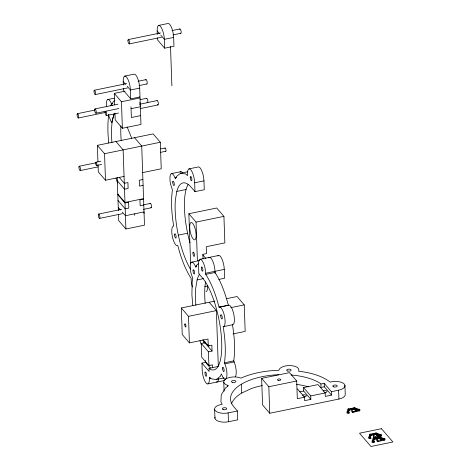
<?xml version="1.0" encoding="UTF-8"?>
<svg xmlns="http://www.w3.org/2000/svg" width="470" height="470" viewBox="0 0 470 470"><rect width="100%" height="100%" fill="white"/><g stroke="black" fill="none" stroke-linecap="round" stroke-linejoin="round"><path stroke-width="0.7" d="M347.53 412.096L347.565 411.385M372.616 441.324L372.651 440.607M189.022 168.859L198.311 166.95A9.964 3.055 78.4 0 1 203.962 180.88L204.274 189.727L194.98 191.637L191.39 187.454A49.279 15.105 78.4 0 0 176.785 191.408L175.38 199.891A49.279 15.105 78.4 0 0 189.798 268.059L190.473 269.057M199.609 274.157A49.279 15.105 78.4 0 0 197.106 279.926L195.702 288.404A49.279 15.105 78.4 0 0 195.873 305.259M210.501 368.122L205.566 362.37L201.953 363.11L202.194 369.99A9.964 3.055 78.4 0 0 206.089 383.015A9.964 3.055 78.4 0 0 209.373 378.35L209.332 377.187L211.242 378.814L216.206 379.56L220.336 376.353L221.388 373.926L221.817 374.984A9.964 3.055 78.4 0 0 226.611 377.457A9.964 3.055 78.4 0 0 224.871 363.851L224.443 362.787C226.158 350.837 225.089 338.576 223.18 326.703L223.573 326.597A9.964 3.055 78.4 0 0 224.466 316.046A9.964 3.055 78.4 0 0 219.449 307.098L219.055 307.204C216.041 295.8 212.158 284.344 205.743 274.38L205.701 273.217A9.964 3.055 78.4 0 0 201.8 260.192A9.964 3.055 78.4 0 0 198.522 264.851L198.834 273.699L202.423 277.876A49.279 15.105 78.4 0 1 221.346 336.397A49.279 15.105 78.4 0 1 210.014 369.191L209.021 368.345L218.315 366.436L216.364 310.611L209.185 302.245M235.394 376.717A9.964 3.055 78.4 0 0 234.166 361.941L233.737 360.878C235.452 348.928 234.383 336.667 232.474 324.794L233.561 324.147L234.066 322.984A9.964 3.055 78.4 0 0 233.12 311.639A9.964 3.055 78.4 0 0 228.737 305.189L219.449 307.098M110.861 105.773L111.431 103.688A9.964 3.055 78.4 0 0 107.565 99.628A9.964 3.055 78.4 0 0 106.443 106.884M114.122 113.816L111.643 122.864L108.376 114.821M369.261 436.659L369.696 435.966M377.339 436.383L377.71 436.477M373.18 442.041L372.775 442.047M187.806 171.756L180.662 173.224L176.532 176.426L175.48 178.858L175.046 177.795A9.964 3.055 78.4 0 0 170.763 174.153A9.964 3.055 78.4 0 0 170.569 184.164L172.425 189.992C170.71 201.941 171.773 214.203 173.683 226.076L173.295 226.182A9.964 3.055 78.4 0 0 172.402 236.733A9.964 3.055 78.4 0 0 177.419 245.681L177.807 245.575C180.821 256.978 184.71 268.441 191.126 278.399L191.167 279.562A9.964 3.055 78.4 0 0 192.436 287.041M198.399 263.74L196.854 264.945L195.802 267.371L195.367 266.314A9.964 3.055 78.4 0 0 191.084 262.671A9.964 3.055 78.4 0 0 190.891 272.682L192.747 278.51L192.154 282.076L191.901 294.837L192.806 305.676M231.639 403.466A49.279 22.678 -2 0 1 241.745 393.026L251.056 388.684A49.279 22.678 -2 0 1 262.342 385.535M348.523 412.026A4.929 2.268 -2 0 1 349.586 410.328L350.514 409.893A4.929 2.268 -2 0 1 351.642 409.576M370.213 437.294A4.929 2.268 -2 0 1 371.277 435.602L372.211 435.167A4.929 2.268 -2 0 1 373.339 434.85M373.603 441.248A4.929 2.268 -2 0 1 374.666 439.55L375.601 439.115A4.929 2.268 -2 0 1 376.728 438.804M359.75 410.216A0.999 0.458 -2 0 1 359.303 410.927L352.382 412.349L351.666 411.514L351.572 408.859L354.362 408.289L355.079 409.123L355.138 410.892C356.906 410.715 355.15 410.181 355.872 411.091L356.483 410.615L355.767 409.781L357.212 409.482L357.94 410.663L358.557 410.539L357.829 409.358L357.365 409.317A4.929 2.268 -2 0 0 351.025 408.835A4.929 2.268 -2 0 0 348.793 411.708L349.181 413.007L348.252 413.201A0.999 0.458 -2 0 1 347.089 413.071A0.999 0.458 -2 0 1 347.119 412.513M357.97 410.275L356.483 410.615M379.472 435.919L380.254 435.813L380.242 435.467L379.061 434.586A4.929 2.268 -2 0 0 372.722 434.11A4.929 2.268 -2 0 0 370.489 436.977L370.877 438.281L369.949 438.475A0.999 0.458 -2 0 1 368.868 438.393A0.999 0.458 -2 0 1 368.68 437.893M219.055 307.204L228.737 305.189M158.696 25.409L167.99 23.5A9.964 3.055 78.4 0 1 173.642 37.43L173.947 46.272L164.659 48.181L157.479 39.821L157.403 37.782M128.292 39.568L160.558 32.941M172.032 30.579L179.916 28.964M129.209 43.904L161.474 37.271M172.948 34.915L180.833 33.294M173.642 37.43L164.347 39.339L160.758 35.156M124.756 76.081L134.044 74.172A9.964 3.055 78.4 0 1 139.696 88.102L140.007 96.943L130.713 98.853L123.534 90.493L123.463 88.448M94.347 90.24L126.618 83.613M138.086 81.251L145.976 79.636M95.263 94.57L127.535 87.943M139.002 85.587L146.893 83.965M114.674 104.857L114.275 93.383L124.996 91.18M139.696 88.102L130.407 90.011L127.264 86.351M107.842 99.505L114.275 98.183M112.865 103.394L111.431 103.688L112.248 105.697M114.275 93.383L121.454 101.749L140.042 97.93L140.965 124.456L122.382 128.275L115.203 119.915L114.98 113.458M94.999 108.911L117.947 104.193M140.172 99.628L146.628 98.3M77.438 113.664L94.646 110.127M95.915 113.241L118.863 108.529M139.655 104.258L147.545 102.636M147.786 102.519L157.109 100.604M78.355 117.999L105.603 112.4M140.659 115.614L131.365 117.523L131.06 108.682L140.348 106.772A9.964 3.055 78.4 0 0 139.843 102.425M106.396 115.544L118.587 113.035M140.095 108.617L158.026 104.933M97.948 161.839L97.372 145.347L153.126 133.891L160.305 142.257L161.233 168.789L142.651 172.602M97.372 145.347L104.552 153.714L160.305 142.257M95.921 162.232L100.909 161.204M160.816 148.896L165.099 148.015M79.277 166.233L95.768 162.843M96.609 165.481L101.596 164.453M160.793 152.292L165.787 151.27M80.194 170.563L98.118 166.885M98.048 164.706L98.3 171.879L105.48 180.239L124.062 176.42M142.892 179.481L139.273 180.227L139.478 186.12L143.097 185.38M171.456 173.618L180.75 171.709M175.046 177.795L176.479 177.501M194.98 191.637L194.674 182.789L203.962 180.88M176.785 191.408L186.079 189.498M143.556 198.645L124.973 202.464L117.794 194.098M143.573 199.133L139.96 199.879L140.166 205.772L143.779 205.032M98.671 214.044L121.618 209.332M143.844 204.761L150.3 203.439M99.587 218.38L122.535 213.662M143.327 209.391L151.217 207.769M190.614 263.758L188.864 213.733L216.746 208.004L223.926 216.364L224.848 242.896L206.265 246.715L206.506 253.594L202.887 254.335L203.052 258.923M118.493 214.173L118.722 220.63L125.901 228.99L144.484 225.171L141.723 146.076L134.543 137.71M188.864 213.733L196.043 222.093L223.926 216.364M178.312 235.135L187.606 233.226M200.05 259.287L218.632 255.469M191.778 262.131L199.644 260.515M195.367 266.314L196.801 266.02M205.701 273.217L224.284 269.398A9.964 3.055 78.4 0 0 221.787 258.647A9.964 3.055 78.4 0 0 217.939 256.009M205.743 274.38L215.037 272.471C221.446 282.435 225.336 293.891 228.35 305.294M197.106 279.926L203.539 278.604M218.879 279.415L224.595 278.24L224.284 269.398M204.779 286.606L207.634 286.019A9.964 3.055 78.4 0 1 206.107 291.588M212.058 351.078L204.879 342.718L201.266 343.458L208.445 351.824L212.058 351.078L211.853 345.186L208.239 345.926L207.999 339.052L189.416 342.871L182.237 334.505L181.308 307.973L214.908 301.07M226.34 298.72L237.068 296.517L244.247 304.883L245.17 331.415L233.02 333.912M181.308 307.973L188.488 316.339L216.364 310.611M230.664 307.674L244.247 304.883M223.18 326.703L232.862 324.688M201.266 343.458L201.748 357.218L208.927 365.578L212.54 364.838L212.64 367.605M224.443 362.787L233.737 360.878M224.871 363.851L234.166 361.941M209.373 378.35L210.801 378.056M216.206 379.56L224.067 377.945M207.846 383.92L224.284 380.541M344.927 385.259L345.233 394.101A9.964 4.588 -2 0 1 338.917 399.048L269.739 413.259L262.56 404.899L261.637 378.368L289.514 372.639L296.693 381.005L297.31 398.689L304.537 397.203L304.66 400.646L310.852 399.371L310.735 395.934L303.555 387.568L318.008 384.595L325.187 392.961L325.311 396.398L331.503 395.129L331.385 391.686L324.206 383.326L320.916 384.002L319.571 382.903A49.279 22.678 -2 0 0 291.095 374.978M261.637 378.368L268.817 386.728L296.693 381.005M299.543 391.857L303.673 391.005L310.852 399.371M331.503 395.129L324.323 386.763L321.034 387.439L320.916 384.002M331.385 391.686L338.612 390.206A9.964 4.588 -2 0 0 344.316 384.113A9.964 4.588 -2 0 0 331.432 381.84L330.21 382.092C321.216 375.283 309.607 372.54 298.562 371.206L298.761 370.607A9.964 4.588 -2 0 0 290.46 365.589A9.964 4.588 -2 0 0 279.08 369.731L278.875 370.331C265.967 370.66 252.79 372.839 240.957 378.127L239.935 377.774A9.964 4.588 -2 0 0 225.929 378.849A9.964 4.588 -2 0 0 227.427 385.259L228.449 385.612L225.629 387.821L221.27 394.771L220.9 401.897L222.175 404.288L220.953 404.541A9.964 4.588 -2 0 0 215.248 410.627A9.964 4.588 -2 0 0 228.132 412.901L237.421 410.991L237.732 419.839L228.438 421.743A9.964 4.588 -2 0 1 215.007 417.125M310.735 395.934L325.187 392.961M351.572 408.859L352.288 409.699L355.079 409.123M355.861 410.745L355.144 409.911L356.495 410.962M357.212 409.482L358.557 410.539M358.545 410.193L359.268 410.046A0.999 0.458 -2 0 0 359.844 409.435A0.999 0.458 -2 0 0 358.551 409.211L355.285 408.083A0.999 0.458 -2 0 0 354.456 407.584A0.999 0.458 -2 0 0 353.317 407.995L349.404 408.8A0.999 0.458 -2 0 0 348 408.912A0.999 0.458 -2 0 0 348.153 409.552L347.506 411.479A0.999 0.458 -2 0 0 346.936 412.09A0.999 0.458 -2 0 0 348.223 412.313L349.151 412.125M381.44 435.49A0.999 0.458 -2 0 1 380.994 436.201L374.079 437.623L373.362 436.789L373.268 434.133L376.053 433.563L376.776 434.397L376.834 436.166C378.656 436.037 376.77 435.39 377.569 436.36L378.18 435.89L377.457 435.055L378.902 434.756L379.637 435.937L378.902 434.756M373.268 434.133L373.985 434.973L376.776 434.397M378.191 436.236L377.469 435.396L376.852 435.526L377.569 436.36M378.914 435.103L379.537 434.973L380.254 435.813M380.242 435.467L380.964 435.32A0.999 0.458 -2 0 0 381.534 434.709A0.999 0.458 -2 0 0 380.248 434.48L376.981 433.358A0.999 0.458 -2 0 0 376.147 432.858A0.999 0.458 -2 0 0 375.013 433.27L371.094 434.074A0.999 0.458 -2 0 0 369.696 434.18A0.999 0.458 -2 0 0 369.849 434.826L369.197 436.753A0.999 0.458 -2 0 0 368.627 437.359A0.999 0.458 -2 0 0 369.919 437.588L370.848 437.4M378.18 435.89L379.607 435.555M384.654 439.362A0.999 0.458 -2 0 1 384.384 440.155L377.469 441.571L376.752 440.737L376.658 438.087L379.443 437.511L380.165 438.346L380.224 440.114C382.028 440.002 380.171 439.344 380.959 440.314L381.57 439.838L380.847 439.004L382.292 438.71L383.027 439.885L383.643 439.761L382.915 438.581L382.451 438.539A4.929 2.268 -2 0 0 376.112 438.058A4.929 2.268 -2 0 0 373.879 440.93L374.267 442.229L373.339 442.423A0.999 0.458 -2 0 1 371.993 441.959M376.658 438.087L377.375 438.921L380.165 438.346M381.581 440.184L380.859 439.35L380.242 439.474L380.959 440.314M382.292 438.71L383.643 439.761M383.632 439.415L384.354 439.268A0.999 0.458 -2 0 0 384.924 438.657A0.999 0.458 -2 0 0 383.637 438.434L380.371 437.306A0.999 0.458 -2 0 0 379.543 436.806A0.999 0.458 -2 0 0 378.403 437.223L374.49 438.022A0.999 0.458 -2 0 0 373.086 438.134A0.999 0.458 -2 0 0 373.239 438.774L372.587 440.701A0.999 0.458 -2 0 0 372.017 441.312A0.999 0.458 -2 0 0 373.309 441.536L374.238 441.348L374.267 442.229M381.57 439.838L382.997 439.509M380.383 438.252L380.9 438.31M180.662 173.224L185.621 173.965L187.536 175.592L187.495 174.429A9.964 3.055 78.4 0 1 190.773 169.764A9.964 3.055 78.4 0 1 194.674 182.789M164.659 48.181L164.347 39.339A9.964 3.055 78.4 0 0 160.446 26.314A9.964 3.055 78.4 0 0 157.168 30.979L159.412 33.593M139.144 96.885L140.042 97.93M130.713 98.853L130.407 90.011A9.964 3.055 78.4 0 0 126.506 76.986A9.964 3.055 78.4 0 0 123.228 81.651L125.467 84.259M357.224 409.828L357.94 410.663M382.304 439.051L383.027 439.885M376.84 435.185L377.557 436.019M380.23 439.133L380.947 439.967M355.156 410.251L355.872 411.091M373.879 440.93L374.238 441.348M348.822 412.589L349.181 413.007M370.519 437.864L370.877 438.281M115.955 141.529L123.134 149.895L125.901 228.99M202.67 254.781L205.813 258.441M119.368 177.548L124.303 183.3L127.916 182.56L128.122 188.452L124.509 189.199L117.33 180.833M297.357 388.843L304.537 397.203M117.811 194.592L124.991 202.952L128.604 202.212L128.809 208.104L125.196 208.85L118.017 200.484M118.258 207.364L120.502 209.978M122.294 212.07L125.437 215.724L144.02 211.905A9.964 3.055 78.4 0 1 144.02 213.38M202.858 339.657L208.239 345.926M201.953 363.11L209.132 371.476L209.021 368.345M237.421 410.991L233.831 406.809A49.279 22.678 -2 0 1 278.804 374.713M127.117 126.865L131.764 138.315M199.92 340.638L201.336 344.686M384.354 439.268L384.384 440.155M382.915 438.581L382.927 438.921M382.586 438.645L382.598 438.992M380.964 435.32L380.994 436.201M380.847 439.004L380.859 439.35M379.525 434.632L379.537 434.973M379.196 434.697L379.208 435.044M377.457 435.055L377.469 435.396M377.375 438.921L377.469 441.571M374.637 438.669L374.666 439.55M373.985 434.973L374.079 437.623M373.309 441.536L373.339 442.423M371.247 434.715L371.277 435.602M369.919 437.588L369.949 438.475M359.268 410.046L359.303 410.927M357.829 409.358L357.84 409.699M357.5 409.423L357.529 410.31M355.767 409.781L355.778 410.128M352.288 409.699L352.382 412.349M349.551 409.44L349.586 410.328M348.223 412.313L348.252 413.201M338.612 390.206L338.917 399.048M324.206 383.326L324.323 386.763M303.555 387.568L303.673 391.005M268.817 386.728L269.739 413.259M241.439 384.184L241.745 393.026M227.427 385.259L227.474 386.622M228.132 412.901L228.438 421.743M223.779 382.28L224.084 391.122M215.066 273.346L214.996 271.308A9.964 3.055 78.4 0 0 212.493 260.556A9.964 3.055 78.4 0 0 208.651 257.918M214.637 409.482L214.943 418.323M208.445 351.824L208.927 365.578M204.838 341.408L204.879 342.718M205.496 360.402L205.566 362.37M196.043 222.093L197.4 260.862M188.488 316.339L189.416 342.871M170.51 46.424L171.885 85.816M157.168 30.979L157.286 34.381M123.228 81.651L123.346 85.046M121.454 101.749L122.382 128.275M117.206 177.372L118.37 210.589M104.552 153.714L105.48 180.239M380.494 438.739A4.929 2.268 -2 0 1 381.593 439.015M372.963 439.474A0.999 0.458 -2 0 1 372.91 439.238M379.126 440.543A0.887 0.405 -2 0 1 378.274 440.684M379.143 441.13A0.887 0.405 -2 0 1 377.751 441.101M377.105 434.791A4.929 2.268 -2 0 1 378.203 435.067M369.696 435.625A0.999 0.458 -2 0 1 369.59 435.173M375.736 436.595A0.887 0.405 -2 0 1 374.884 436.73M376 436.883A0.887 0.405 -2 0 1 374.907 437.323M355.414 409.517A4.929 2.268 -2 0 1 356.513 409.793M348.006 410.351A0.999 0.458 -2 0 1 348.035 409.793M354.039 411.321A0.887 0.405 -2 0 1 353.193 411.462M354.268 411.509A0.887 0.405 -2 0 1 354.198 411.82M354.063 411.908A0.887 0.405 -2 0 1 352.811 411.961M296.517 384.372A49.279 22.678 -2 0 1 308.443 386.88M302.439 395.235A2.215 1.016 -2 0 1 306.228 395.399A2.215 1.016 -2 0 1 303.826 396.845M323.09 390.987A2.215 1.016 -2 0 1 326.879 391.157A2.215 1.016 -2 0 1 324.476 392.597M218.621 378.591A9.964 3.055 78.4 0 1 216.306 381.887M209.091 345.738A2.215 0.681 78.4 0 1 207.852 344.686M209.843 365.008A2.215 0.681 78.4 0 1 209.121 365.566M208.915 365.261A2.215 0.681 78.4 0 1 208.715 364.838M205.167 303.35A49.279 15.105 78.4 0 1 205.549 281.947M204.233 343.447A49.279 15.105 78.4 0 1 203.075 340.115M189.968 242.902A49.279 15.105 78.4 0 1 188.258 184.216M180.057 172.243A9.964 3.055 78.4 0 1 182.507 172.613M117.535 182.953A59.249 18.166 78.4 0 1 115.943 178.077M108.735 142.956A59.249 18.166 78.4 0 1 108.829 114.328M111.12 105.668A59.249 18.166 78.4 0 1 114.856 100.228M179.652 29.34A2.215 0.681 78.4 0 1 181.032 30.95A2.215 0.681 78.4 0 1 180.445 33.094M145.706 80.012A2.215 0.681 78.4 0 1 147.022 81.339A2.215 0.681 78.4 0 1 146.705 83.936M146.476 98.424A2.215 0.681 78.4 0 1 147.839 100.856A2.215 0.681 78.4 0 1 146.946 102.125M130.93 106.872A9.964 3.055 78.4 0 1 131.06 108.682M156.951 100.721A2.215 0.681 78.4 0 1 158.32 103.159A2.215 0.681 78.4 0 1 157.427 104.428M150.03 203.816A2.215 0.681 78.4 0 1 151.411 205.425A2.215 0.681 78.4 0 1 150.823 207.57M134.731 213.815A9.964 3.055 78.4 0 1 134.726 215.289M121.231 140.724A49.279 15.105 78.4 0 1 120.919 125.831M111.936 142.633A49.279 15.105 78.4 0 1 114.727 113.117M164.9 148.303A1.663 0.511 78.4 0 1 165.934 149.507A1.663 0.511 78.4 0 1 165.493 151.117M347.647 411.885L348.082 411.879L347.647 411.885M348.558 409.164L348.998 409.159L348.558 409.164M353.164 408.988L353.487 409L353.199 408.947M354.08 408.031L354.521 408.048L354.098 408.007M358.692 409.617L359.133 409.611L358.692 409.617M369.338 437.159L369.778 437.153L369.338 437.159M370.254 434.439L370.695 434.433L370.254 434.439M372.728 441.113L373.168 441.101L372.728 441.113M373.644 438.387L374.085 438.381L373.644 438.387M374.854 434.257L375.183 434.257L374.854 434.257M375.777 433.305L376.217 433.322L375.794 433.281M378.244 438.21L378.573 438.222L378.279 438.169M379.167 437.253L379.607 437.276L379.184 437.229M380.389 434.891L380.823 434.909L380.406 434.862M383.779 438.839L384.213 438.833L383.779 438.839M381.487 428.693L359.521 433.205L370.936 446.5L392.902 441.988L381.487 428.693M333.63 386.851A2.215 1.016 -2 0 0 337.207 386.117A2.215 1.016 -2 0 0 334.223 385.095A2.215 1.016 -2 0 0 333.63 386.851M287.534 371A2.215 1.016 -2 0 0 291.106 370.266A2.215 1.016 -2 0 0 288.122 369.238A2.215 1.016 -2 0 0 287.534 371M232.292 382.351A2.215 1.016 -2 0 0 235.87 381.616A2.215 1.016 -2 0 0 232.885 380.588A2.215 1.016 -2 0 0 232.292 382.351M223.15 409.552A2.215 1.016 -2 0 0 226.728 408.818A2.215 1.016 -2 0 0 223.743 407.79A2.215 1.016 -2 0 0 223.15 409.552M278.123 380.306A1.663 0.764 -2 0 0 280.801 379.76A1.663 0.764 -2 0 0 278.563 378.99A1.663 0.764 -2 0 0 278.123 380.306M204.996 372.763A2.215 0.681 78.4 0 0 206.054 376.311A2.215 0.681 78.4 0 0 206.301 373.439A2.215 0.681 78.4 0 0 204.996 372.763M222.557 368.01A2.215 0.681 78.4 0 0 223.62 371.553A2.215 0.681 78.4 0 0 223.861 368.686A2.215 0.681 78.4 0 0 222.557 368.01M220.718 315.44A2.215 0.681 78.4 0 0 221.781 318.983A2.215 0.681 78.4 0 0 222.022 316.116A2.215 0.681 78.4 0 0 220.718 315.44M201.325 267.63A2.215 0.681 78.4 0 0 202.382 271.172A2.215 0.681 78.4 0 0 202.629 268.305A2.215 0.681 78.4 0 0 201.325 267.63M184.769 324.365A1.663 0.511 78.4 0 0 185.568 327.026A1.663 0.511 78.4 0 0 185.75 324.87A1.663 0.511 78.4 0 0 184.769 324.365M193.053 270.473A2.215 0.681 78.4 0 0 194.116 274.022A2.215 0.681 78.4 0 0 194.357 271.149A2.215 0.681 78.4 0 0 193.053 270.473M174.57 234.524A2.215 0.681 78.4 0 0 175.627 238.073A2.215 0.681 78.4 0 0 175.874 235.2A2.215 0.681 78.4 0 0 174.57 234.524M172.731 181.961A2.215 0.681 78.4 0 0 173.794 185.503A2.215 0.681 78.4 0 0 174.035 182.63A2.215 0.681 78.4 0 0 172.731 181.961M190.291 177.202A2.215 0.681 78.4 0 0 191.355 180.75A2.215 0.681 78.4 0 0 191.596 177.877A2.215 0.681 78.4 0 0 190.291 177.202M189.733 226.099A8.86 2.714 78.4 0 0 194.245 239.829A8.86 2.714 78.4 0 0 194.78 227.603A8.86 2.714 78.4 0 0 189.733 226.099M192.935 252.86A2.215 0.681 78.4 0 0 193.998 256.409A2.215 0.681 78.4 0 0 194.239 253.536A2.215 0.681 78.4 0 0 192.935 252.86M78.942 166.991A2.215 0.681 78.4 0 0 80.006 170.54A2.215 0.681 78.4 0 0 80.247 167.667A2.215 0.681 78.4 0 0 78.942 166.991M77.109 114.427A2.215 0.681 78.4 0 0 78.173 117.97A2.215 0.681 78.4 0 0 78.414 115.097A2.215 0.681 78.4 0 0 77.109 114.427M127.963 40.326A2.215 0.681 78.4 0 0 129.021 43.875A2.215 0.681 78.4 0 0 129.268 41.002A2.215 0.681 78.4 0 0 127.963 40.326M94.018 90.998A2.215 0.681 78.4 0 0 95.081 94.546A2.215 0.681 78.4 0 0 95.322 91.674A2.215 0.681 78.4 0 0 94.018 90.998M94.67 109.669A2.215 0.681 78.4 0 0 95.733 113.211A2.215 0.681 78.4 0 0 95.974 110.344A2.215 0.681 78.4 0 0 94.67 109.669M105.151 111.972A2.215 0.681 78.4 0 0 106.214 115.514A2.215 0.681 78.4 0 0 106.455 112.641A2.215 0.681 78.4 0 0 105.151 111.972M98.342 214.808A2.215 0.681 78.4 0 0 99.405 218.35A2.215 0.681 78.4 0 0 99.646 215.477A2.215 0.681 78.4 0 0 98.342 214.808M95.669 162.802A1.663 0.511 78.4 0 0 96.468 165.458A1.663 0.511 78.4 0 0 96.65 163.307A1.663 0.511 78.4 0 0 95.669 162.802"/></g></svg>
